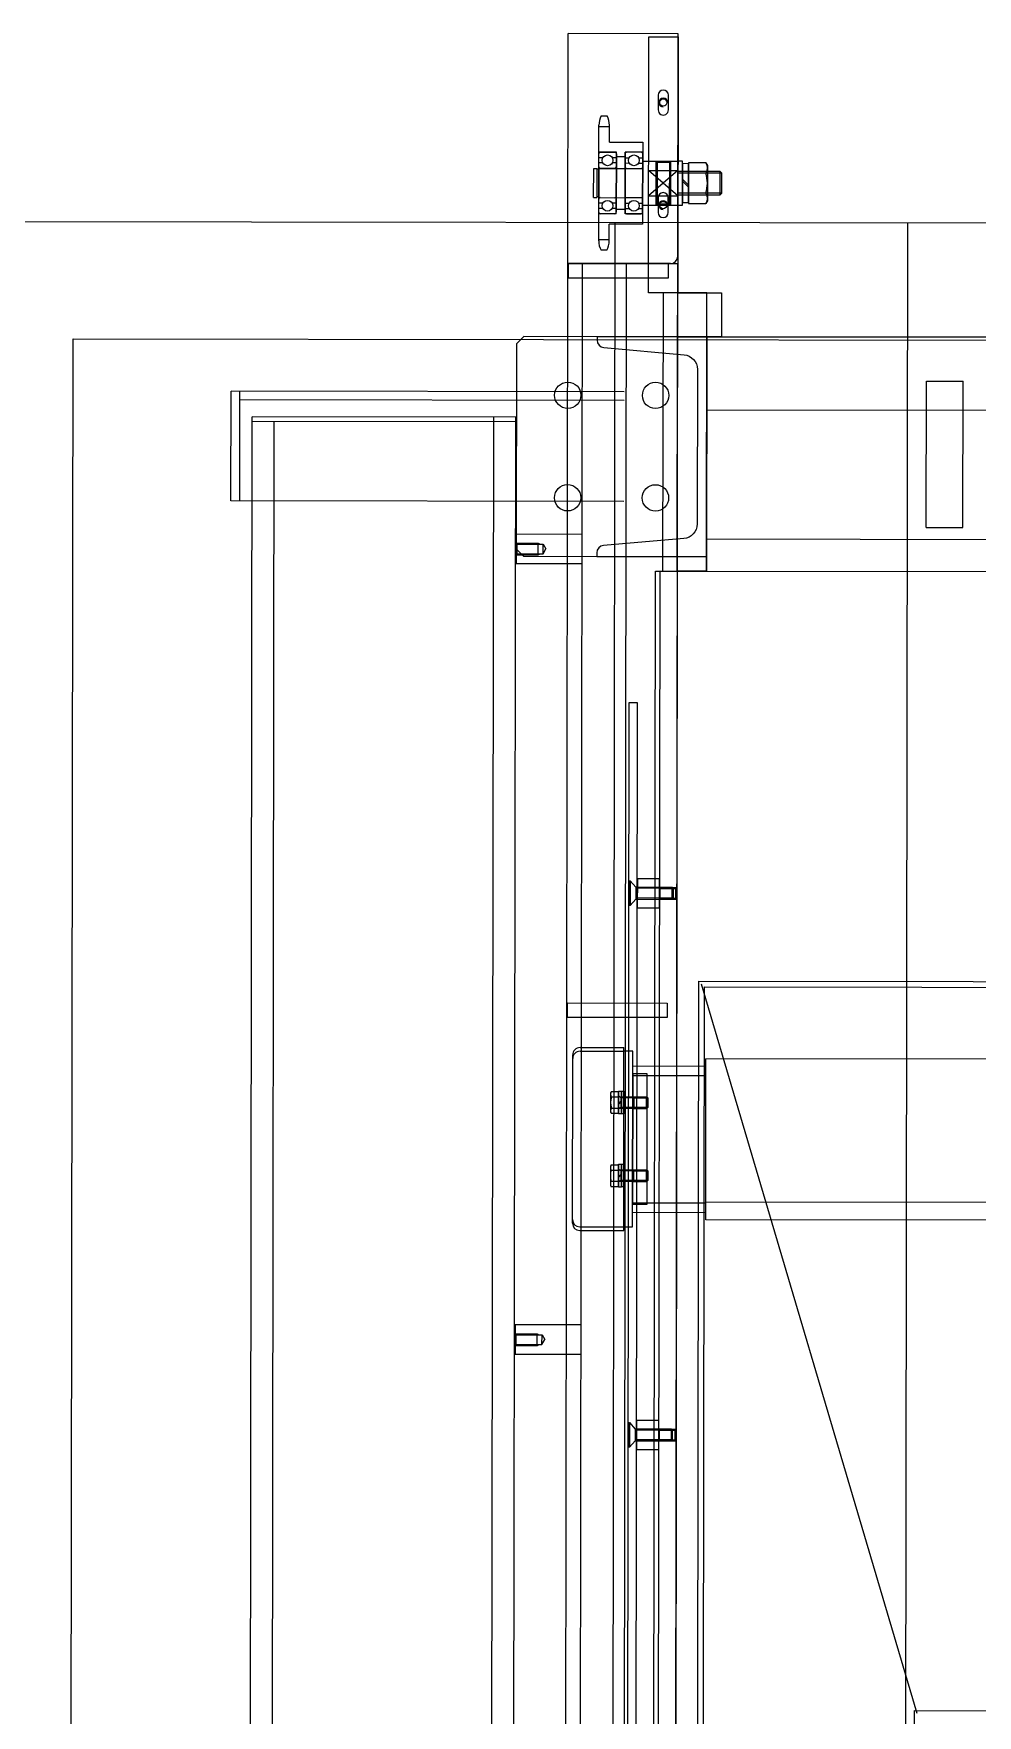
# Model space of a CAD drawing. Header units: inches. Extents: x 12 to 407, y 13 to 268.
# Drawn here: x 71.532 to 72.177, y 228.383 to 229.532 of the extents above; entities that cross this region are included whole.
import ezdxf

# ---------------------------------------------------------------- set-up
doc = ezdxf.new("R2010")
doc.units = ezdxf.units.IN
doc.header["$MEASUREMENT"] = 0
doc.layers.add('SITE_20200109$0$22', color=40, linetype='Continuous')

# ---------------------------------------------------------------- blocks, each defined once
blk = doc.blocks.new('SITE_20200109$0$A$C3D8971C')
at = {"color": 9, "linetype": 'Continuous', "ltscale": 0.2}
for p, q in [((1982.5, 104.5), (2057.5, 104.5)), ((1995, 98.5), (2045, 98.5))]:
    blk.add_line(p, q, dxfattribs=at)
at = {"color": 9, "linetype": 'Continuous'}
for p, q in [((1982.5, -164), (1982.5, 104.5)), ((2057.5, -164), (2057.5, 104.5)), ((1982.5, 98.5), (2057.5, 98.5)), ((2051.5, -164), (2051.5, 98.5)), ((2037, -75), (2040, -75)), ((1406, -90.5), (1406.7, -91.2)), ((1406, -90.5), (1406, -105.5)), ((1406.7, -91.2), (1413.3, -91.2)), ((1406.7, -91.2), (1406.7, -108.8)), ((1414, -90.5), (1413.3, -91.2)), ((1413.3, -91.2), (1413.3, -108.8)), ((1414, -90.5), (1414, -105.5)), ((1946, -90.5), (1946.7, -91.2)), ((1946, -90.5), (1946, -105.5)), ((1946.7, -91.2), (1953.3, -91.2)), ((1946.7, -91.2), (1946.7, -108.8)), ((1954, -90.5), (1953.3, -91.2)), ((1953.3, -91.2), (1953.3, -108.8)), ((1954, -90.5), (1954, -105.5)), ((1406, -105.5), (1414, -105.5)), ((1406, -105.5), (1406.7, -106.7)), ((1406.7, -108.8), (1413.3, -108.8)), ((1406.7, -108.8), (1410, -110.7)), ((1413.3, -108.8), (1410, -110.7)), ((1414, -105.5), (1413.3, -106.7)), ((1946, -105.5), (1954, -105.5)), ((1946, -105.5), (1946.7, -106.7)), ((1946.7, -108.8), (1953.3, -108.8)), ((1946.7, -108.8), (1950, -110.7)), ((1953.3, -108.8), (1950, -110.7)), ((1954, -105.5), (1953.3, -106.7)), ((-335, -125.5), (2145, -125.5)), ((1630, -194), (1630, -126)), ((1630, -126), (1640, -126)), ((1640, -126), (1640, -194)), ((2135, -194), (2135, -126)), ((2135, -126), (2145, -126)), ((2145, -125.5), (2145, -200.5)), ((2145, -195.5), (2145, -125.5)), ((2145, -125.5), (2302, -125.5)), ((2145, -126), (2145, -194)), ((2302, -200.5), (2302, -125.5)), ((-335, -135.5), (2145, -135.5)), ((1484.5, -134.5), (1484.5, -164.5)), ((1487, -134.5), (1487, -164.5)), ((1489.5, -129.5), (1604.5, -129.5)), ((1607, -134.5), (1607, -164.5)), ((1609.5, -134.5), (1609.5, -164.5)), ((2154.1, -152.1), (2154.1, -148.1)), ((2160.5, -146.5), (2239.5, -146.5)), ((2161.4, -146.5), (2161.4, -153.7)), ((2179, -158.5), (2179, -146.5)), ((2179, -157.5), (2179, -147.5)), ((2179, -157.5), (2179, -147.5)), ((2180, -146.5), (2220, -146.5)), ((2180, -146.5), (2220, -146.5)), ((2182.7, -149.3), (2182.7, -146.5)), ((2182.7, -149.3), (2182.7, -146.5)), ((2186.3, -149.3), (2186.3, -146.5)), ((2186.3, -149.3), (2186.3, -146.5)), ((2190, -147.5), (2190, -157.5)), ((2190, -147.5), (2190, -157.5)), ((2210, -157.5), (2210, -147.5)), ((2210, -157.5), (2210, -147.5)), ((2213.7, -149.3), (2213.7, -146.5)), ((2213.7, -149.3), (2213.7, -146.5)), ((2217.3, -149.3), (2217.3, -146.5)), ((2217.3, -149.3), (2217.3, -146.5)), ((2221, -158.5), (2221, -146.5)), ((2221, -147.5), (2221, -157.5)), ((2221, -147.5), (2221, -157.5)), ((2238.6, -146.5), (2238.6, -153.7)), ((2245.9, -148.1), (2245.9, -152.1)), ((1515.5, -155.4), (1514.5, -156)), ((1514.5, -160.9), (1514.5, -156)), ((1528.5, -155.4), (1515.5, -155.4)), ((1518.2, -156), (1518.2, -160.9)), ((1525.8, -156), (1525.8, -160.9)), ((1529.5, -156), (1528.5, -155.4)), ((1529.5, -156), (1529.5, -160.9)), ((1565.5, -155.4), (1564.5, -156)), ((1564.5, -160.9), (1564.5, -156)), ((1578.5, -155.4), (1565.5, -155.4)), ((1568.2, -156), (1568.2, -160.9)), ((1575.8, -156), (1575.8, -160.9)), ((1579.5, -156), (1578.5, -155.4)), ((1579.5, -156), (1579.5, -160.9)), ((2160.5, -153.7), (2172, -153.7)), ((2179, -158.5), (2221, -158.5)), ((2220, -158.5), (2180, -158.5)), ((2220, -158.5), (2180, -158.5)), ((2182, -164.5), (2182, -158.5)), ((2182.7, -158.5), (2182.7, -155.7)), ((2182.7, -158.5), (2182.7, -155.7)), ((2186.3, -158.5), (2186.3, -155.7)), ((2186.3, -158.5), (2186.3, -155.7)), ((2213.7, -158.5), (2213.7, -155.7)), ((2213.7, -158.5), (2213.7, -155.7)), ((2217.3, -158.5), (2217.3, -155.7)), ((2217.3, -158.5), (2217.3, -155.7)), ((2218, -164.5), (2218, -158.5)), ((2228, -153.7), (2239.5, -153.7)), ((-335, -165.5), (2145, -165.5)), ((1845, -167.5), (-225, -167.5)), ((1336.5, -168.6), (1336.5, -168.1)), ((1336.5, -168.1), (1353.5, -168.1)), ((1341, -172.5), (1336.5, -168.6)), ((1353.5, -168.6), (1336.5, -168.6)), ((1353.5, -168.6), (1349, -172.5)), ((1353.5, -168.1), (1353.5, -168.6)), ((1484.5, -164.5), (1609.5, -164.5)), ((1487, -164.5), (1607, -164.5)), ((1487, -164.5), (1487, -170.5)), ((1487, -170.5), (1607, -170.5)), ((1497, -170.5), (1597, -170.5)), ((1497, -170.5), (1497, -220.5)), ((1591.5, -170.5), (1502.5, -170.5)), ((1502.5, -170.5), (1502.5, -180.5)), ((1503.5, -170.5), (1503.5, -220.5)), ((1514.2, -162.9), (1514.2, -160.9)), ((1514.2, -160.9), (1529.8, -160.9)), ((1529.8, -162.9), (1514.2, -162.9)), ((1514.3, -164.5), (1514.3, -162.9)), ((1514.3, -162.9), (1529.8, -162.9)), ((1529.8, -164.5), (1514.3, -164.5)), ((1529.5, -160.9), (1514.5, -160.9)), ((1518, -180.2), (1518, -160.9)), ((1518.7, -162.5), (1518, -161.3)), ((1526, -162.5), (1518, -162.5)), ((1518, -170.5), (1518.7, -171.2)), ((1518, -170.5), (1518, -180.5)), ((1518.7, -180.9), (1518.7, -162.5)), ((1525.3, -171.2), (1518.7, -171.2)), ((1518.7, -171.2), (1518.7, -179.8)), ((1522.7, -162.9), (1520.7, -160.9)), ((1523.3, -162.9), (1521.3, -160.9)), ((1525.3, -162.5), (1526, -161.3)), ((1525.3, -180.9), (1525.3, -162.5)), ((1526, -170.5), (1525.3, -171.2)), ((1525.3, -171.2), (1525.3, -179.8)), ((1526, -160.9), (1526, -180.2)), ((1526, -170.5), (1526, -180.5)), ((1529.8, -160.9), (1529.8, -162.9)), ((1529.8, -162.9), (1529.8, -164.5)), ((1564.2, -162.9), (1564.2, -160.9)), ((1564.2, -160.9), (1579.8, -160.9)), ((1579.8, -162.9), (1564.2, -162.9)), ((1564.3, -164.5), (1564.3, -162.9)), ((1564.3, -162.9), (1579.8, -162.9)), ((1579.8, -164.5), (1564.3, -164.5)), ((1579.5, -160.9), (1564.5, -160.9)), ((1568, -180.2), (1568, -160.9)), ((1568.7, -162.5), (1568, -161.3)), ((1576, -162.5), (1568, -162.5)), ((1568, -170.5), (1568.7, -171.2)), ((1568, -170.5), (1568, -180.5)), ((1568.7, -180.9), (1568.7, -162.5)), ((1575.3, -171.2), (1568.7, -171.2)), ((1568.7, -171.2), (1568.7, -179.8)), ((1572.7, -162.9), (1570.7, -160.9)), ((1573.3, -162.9), (1571.3, -160.9)), ((1575.3, -162.5), (1576, -161.3)), ((1575.3, -180.9), (1575.3, -162.5)), ((1576, -170.5), (1575.3, -171.2)), ((1575.3, -171.2), (1575.3, -179.8)), ((1576, -160.9), (1576, -180.2)), ((1576, -170.5), (1576, -180.5)), ((1579.8, -160.9), (1579.8, -162.9)), ((1579.8, -162.9), (1579.8, -164.5)), ((1590.5, -170.5), (1590.5, -220.5)), ((1591.5, -180.5), (1591.5, -170.5)), ((1597, -170.5), (1597, -220.5)), ((1607, -170.5), (1607, -164.5)), ((1706.5, -168.6), (1706.5, -168.1)), ((1706.5, -168.1), (1723.5, -168.1)), ((1711, -172.5), (1706.5, -168.6)), ((1723.5, -168.6), (1706.5, -168.6)), ((1723.5, -168.6), (1719, -172.5)), ((1723.5, -168.1), (1723.5, -168.6)), ((1845, -173.5), (1845, -167.5)), ((2179, -176.5), (2179, -164.5)), ((2179, -164.5), (2221, -164.5)), ((2179, -165.5), (2179, -175.5)), ((2179, -165.5), (2179, -175.5)), ((2220, -164.5), (2180, -164.5)), ((2220, -164.5), (2180, -164.5)), ((2182.7, -164.5), (2182.7, -167.3)), ((2182.7, -164.5), (2182.7, -167.3)), ((2186.3, -164.5), (2186.3, -167.3)), ((2186.3, -164.5), (2186.3, -167.3)), ((2190, -175.5), (2190, -165.5)), ((2190, -175.5), (2190, -165.5)), ((2210, -165.5), (2210, -175.5)), ((2210, -165.5), (2210, -175.5)), ((2213.7, -164.5), (2213.7, -167.3)), ((2213.7, -164.5), (2213.7, -167.3)), ((2217.3, -164.5), (2217.3, -167.3)), ((2217.3, -164.5), (2217.3, -167.3)), ((2221, -176.5), (2221, -164.5)), ((2221, -175.5), (2221, -165.5)), ((2221, -175.5), (2221, -165.5)), ((-225, -173.5), (1845, -173.5)), ((1355, -173.5), (1335, -173.5)), ((1335, -173.5), (1335, -188.5)), ((1335, -174), (1335, -188)), ((1349, -172.5), (1341, -172.5)), ((1341, -172.5), (1341, -197.4)), ((1341.7, -173.7), (1341, -172.5)), ((1341, -173.7), (1349, -173.7)), ((1341.7, -198.1), (1341.7, -173.7)), ((1348.3, -173.7), (1349, -172.5)), ((1348.3, -198.1), (1348.3, -173.7)), ((1349, -197.4), (1349, -172.5)), ((1355, -173.5), (1355, -188.5)), ((1355, -174), (1355, -188)), ((1502.5, -180.5), (1591.5, -180.5)), ((1518.7, -179.8), (1518, -180.5)), ((1526, -180.2), (1518, -180.2)), ((1518.7, -180.9), (1518, -180.2)), ((1525.3, -179.8), (1518.7, -179.8)), ((1525.3, -180.9), (1518.7, -180.9)), ((1525.3, -179.8), (1526, -180.5)), ((1526, -180.2), (1525.3, -180.9)), ((1568.7, -179.8), (1568, -180.5)), ((1576, -180.2), (1568, -180.2)), ((1568.7, -180.9), (1568, -180.2)), ((1575.3, -179.8), (1568.7, -179.8)), ((1575.3, -180.9), (1568.7, -180.9)), ((1575.3, -179.8), (1576, -180.5)), ((1576, -180.2), (1575.3, -180.9)), ((1725, -173.5), (1705, -173.5)), ((1705, -173.5), (1705, -188.5)), ((1705, -174), (1705, -188)), ((1719, -172.5), (1711, -172.5)), ((1711, -172.5), (1711, -197.4)), ((1711.7, -173.7), (1711, -172.5)), ((1711, -173.7), (1719, -173.7)), ((1711.7, -198.1), (1711.7, -173.7)), ((1718.3, -173.7), (1719, -172.5)), ((1718.3, -198.1), (1718.3, -173.7)), ((1719, -197.4), (1719, -172.5)), ((1725, -173.5), (1725, -188.5)), ((1725, -174), (1725, -188)), ((2180, -176.5), (2220, -176.5)), ((2180, -176.5), (2220, -176.5)), ((2182.7, -173.7), (2182.7, -176.5)), ((2182.7, -173.7), (2182.7, -176.5)), ((2186.3, -173.7), (2186.3, -176.5)), ((2186.3, -173.7), (2186.3, -176.5)), ((2191.3, -180.5), (2191.3, -200.5)), ((2191.3, -200.5), (2208.7, -180.5)), ((2208.7, -200.5), (2191.3, -180.5)), ((2208.7, -180.5), (2208.7, -200.5)), ((2213.7, -173.7), (2213.7, -176.5)), ((2213.7, -173.7), (2213.7, -176.5)), ((2217.3, -173.7), (2217.3, -176.5)), ((2217.3, -173.7), (2217.3, -176.5)), ((1935, -188.5), (-305, -188.5)), ((-145, -185.5), (1935, -185.5)), ((1355, -188.5), (1335, -188.5)), ((1341, -188.5), (1341.7, -189.2)), ((1341, -188.5), (1341, -200.5)), ((1341.7, -189.2), (1348.3, -189.2)), ((1341.7, -189.2), (1341.7, -199.8)), ((1349, -188.5), (1348.3, -189.2)), ((1348.3, -189.2), (1348.3, -199.8)), ((1349, -188.5), (1349, -200.5)), ((1640, -194), (1630, -194)), ((1725, -188.5), (1705, -188.5)), ((1711, -188.5), (1711.7, -189.2)), ((1711, -188.5), (1711, -200.5)), ((1711.7, -189.2), (1718.3, -189.2)), ((1711.7, -189.2), (1711.7, -199.8)), ((1719, -188.5), (1718.3, -189.2)), ((1718.3, -189.2), (1718.3, -199.8)), ((1719, -188.5), (1719, -200.5)), ((1935, -185.5), (1935, -200.5)), ((1935, -188.5), (1935, -200.5)), ((2145, -194), (2135, -194)), ((2185.8, -186.3), (2185, -185.5)), ((2215, -185.5), (2185, -185.5)), ((2185.8, -194.7), (2185, -195.5)), ((2185.8, -186.3), (2185.8, -194.7)), ((2214.2, -186.3), (2185.8, -186.3)), ((2214.2, -194.7), (2185.8, -194.7)), ((2215, -185.5), (2214.2, -186.3)), ((2214.2, -186.3), (2214.2, -194.7)), ((2215, -195.5), (2214.2, -194.7)), ((-335, -200.5), (2145, -200.5)), ((1935, -200.5), (-305, -200.5)), ((1341, -197.4), (1349, -197.4)), ((1341, -197.4), (1341.7, -198.1)), ((1341.7, -199.8), (1341, -200.5)), ((1341.7, -198.1), (1348.3, -198.1)), ((1341.7, -199.8), (1348.3, -199.8)), ((1348.3, -198.1), (1349, -197.4)), ((1348.3, -199.8), (1349, -200.5)), ((1711, -197.4), (1719, -197.4)), ((1711, -197.4), (1711.7, -198.1)), ((1711.7, -199.8), (1711, -200.5)), ((1711.7, -198.1), (1718.3, -198.1)), ((1711.7, -199.8), (1718.3, -199.8)), ((1718.3, -198.1), (1719, -197.4)), ((1718.3, -199.8), (1719, -200.5)), ((2150, -200.5), (2302, -200.5)), ((2215, -195.5), (2185, -195.5)), ((2215, -200.5), (2185, -200.5)), ((2185, -200.5), (2185, -203.7)), ((2185, -203.7), (2215, -203.7)), ((2213.3, -203.7), (2186.7, -203.7)), ((2186.7, -203.7), (2186.7, -207.7)), ((2192, -200.5), (2192, -229.4)), ((2193.1, -230.5), (2193.1, -200.5)), ((2197.3, -207.7), (2201.3, -203.7)), ((2198.7, -207.7), (2202.7, -203.7)), ((2206.9, -230.5), (2206.9, -200.5)), ((2208, -229.4), (2208, -200.5)), ((2213.3, -207.7), (2213.3, -203.7)), ((2215, -203.7), (2215, -200.5)), ((1155, -365.5), (1653, -217.5)), ((2213.9, -207.7), (2186.1, -207.7)), ((2186.1, -207.7), (2186.1, -219.6)), ((2186.7, -207.7), (2213.3, -207.7)), ((2193.1, -219.6), (2193.1, -207.7)), ((2206.9, -219.6), (2206.9, -207.7)), ((2213.9, -219.6), (2213.9, -207.7)), ((1492, -960.5), (1492, -220.5)), ((1492, -220.5), (1602, -220.5)), ((1504, -960.5), (1504, -220.5)), ((1602, -960.5), (1602, -220.5)), ((1935, -220.5), (1935, -960.5)), ((2095, -220.5), (1935, -220.5)), ((1957, -220.5), (1957, -960.5)), ((2045, -960.5), (2045, -220.5)), ((2045, -220.5), (2095, -220.5)), ((2095, -960.5), (2095, -220.5)), ((2095, -220.5), (2095, -960.5)), ((2188, -220.7), (2186.1, -219.6)), ((2212, -220.7), (2188, -220.7)), ((2192, -229.4), (2208, -229.4)), ((2192, -229.4), (2193.1, -230.5)), ((2206.9, -230.5), (2208, -229.4)), ((2213.9, -219.6), (2212, -220.7)), ((2193.1, -230.5), (2206.9, -230.5)), ((1965, -370.5), (1965, -395.5)), ((1965, -370.5), (2065, -370.5)), ((2065, -370.5), (2065, -395.5)), ((1965, -395.5), (2065, -395.5))]:
    blk.add_line(p, q, dxfattribs=at)
at = {"color": 9, "linetype": 'ByBlock'}
for p, q in [((-250, 90), (2040, 90)), ((2037, 90), (2037, -90)), ((2040, -90), (2040, 90)), ((-247, 75), (2037, 75)), ((-247, -75), (2037, -75)), ((-250, -90), (2040, -90)), ((1945, -95.5), (1950, -90.5)), ((2090, -90.5), (1950, -90.5)), ((2090, -90.5), (2095, -95.5)), ((1945, -95.5), (1945, -220.5)), ((2095, -220.5), (2095, -95.5)), ((1945, -220.5), (2095, -220.5))]:
    blk.add_line(p, q, dxfattribs=at)
at = {"color": 9, "linetype": 'Continuous', "ltscale": 3}
for p, q in [((2190, -143), (2190, -145.2)), ((2190, -143), (2210, -143)), ((2210, -145.2), (2190, -145.2)), ((2190, -146.5), (2190, -176.5)), ((2210, -146.5), (2190, -146.5)), ((2190.5, -146.5), (2190.5, -145.2)), ((2209.5, -146.5), (2209.5, -145.2)), ((2210, -143), (2210, -145.2)), ((2210, -146.5), (2210, -176.5)), ((2185, -176.5), (2185, -200.5)), ((2185, -176.5), (2215, -176.5)), ((2191.3, -180.5), (2208.7, -180.5)), ((2215, -176.5), (2215, -200.5)), ((2185, -200.5), (2215, -200.5))]:
    blk.add_line(p, q, dxfattribs=at)
at = {"color": 9, "linetype": 'Continuous', "ltscale": 0.5}
for p, q in [((2172, -176.5), (2172, -153.7)), ((2228, -153.7), (2228, -176.5)), ((2228, -176.5), (2172, -176.5))]:
    blk.add_line(p, q, dxfattribs=at)
at = {"color": 9, "linetype": 'Continuous'}
for points in [[(1420, -135.5), (1420, -90.5), (1400, -90.5), (1400, -135.5)], [(1960, -135.5), (1960, -90.5), (1940, -90.5), (1940, -135.5)], [(2300, -200.5), (2125, -200.5), (2125, -180.5), (2300, -180.5)], [(1935, -220.5), (2125, -220.5), (2125, -190.5), (1935, -190.5)], [(1935, -220.5), (1935, -200.5), (2095, -200.5), (2095, -220.5)], [(2125, -230.5), (2095, -230.5), (2095, -200.5), (2125, -200.5)], [(-145, -215.5), (1655, -215.5), (1655, -965.5), (-145, -965.5)], [(-141, -219.5), (1651, -219.5), (1651, -961.5), (-141, -961.5)], [(353, -363.5), (1157, -363.5), (1157, -817.5), (353, -817.5)]]:
    blk.add_lwpolyline(points, close=True, dxfattribs=at)
blk.add_lwpolyline([(1957.2, -204.9), (1952.4, -150.1, 0.388875), (1947.4, -145.5), (1945, -145.5), (1945, -220.5), (2095, -220.5), (2095, -145.5), (2092.6, -145.5, 0.388875), (2087.6, -150.1), (2082.8, -204.9, -0.388875), (2072.8, -214), (1967.2, -214, -0.388875)], format="xyb", close=True, dxfattribs=at)
for points in [[(2180, -194), (2190, -194, 1), (2190, -187), (2180, -187, 1), (2180, -194, 1)], [(2250, -194), (2260, -194, 1), (2260, -187), (2250, -187, 1), (2250, -194, 1)]]:
    blk.add_lwpolyline(points, format="xyb", dxfattribs=at)
for centre, radius in [((1985, -125.5), 9), ((2055, -125.5), 9), ((2184.5, -152.5), 3.67), ((2184.5, -152.5), 3.67), ((2215.5, -152.5), 3.67), ((2215.5, -152.5), 3.67), ((2184.5, -170.5), 3.67), ((2184.5, -170.5), 3.67), ((2215.5, -170.5), 3.67), ((2215.5, -170.5), 3.67), ((1985, -185.5), 9), ((2055, -185.5), 9), ((2185, -190.5), 2.46), ((2255, -190.5), 2.46)]:
    blk.add_circle(centre, radius, dxfattribs=at)
for centre, radius, start, end in [((1489.5, -134.5), 5, 90, 180), ((1492, -134.5), 5, 90, 180), ((1602, -134.5), 5, 0, 90), ((1604.5, -134.5), 5, 0, 90), ((2160.5, -160), 13.5, 90, 118.2991), ((2180, -147.5), 1, 90, 180), ((2180, -147.5), 1, 90, 180), ((2189, -147.5), 1, 0, 90), ((2189, -147.5), 1, 0, 90), ((2211, -147.5), 1, 90, 180), ((2211, -147.5), 1, 90, 180), ((2220, -147.5), 1, 0, 90), ((2220, -147.5), 1, 0, 90), ((2239.5, -160), 13.5, 61.7009, 90), ((1516.4, -158.7), 3.32, 55.591, 124.409), ((1522, -168.4), 13, 73.2199, 106.7801), ((1527.6, -158.7), 3.32, 55.591, 124.409), ((1566.4, -158.7), 3.32, 55.591, 124.409), ((1572, -168.4), 13, 73.2199, 106.7801), ((1577.6, -158.7), 3.32, 55.591, 124.409), ((2160.5, -140.2), 13.5, 241.7009, 270), ((2180, -157.5), 1, 180, 270), ((2180, -157.5), 1, 180, 270), ((2189, -157.5), 1, 270, 0), ((2189, -157.5), 1, 270, 0), ((2211, -157.5), 1, 180, 270), ((2211, -157.5), 1, 180, 270), ((2220, -157.5), 1, 270, 0), ((2220, -157.5), 1, 270, 0), ((2239.5, -140.2), 13.5, 270, 298.2991), ((2180, -165.5), 1, 90, 180), ((2180, -165.5), 1, 90, 180), ((2189, -165.5), 1, 0, 90), ((2189, -165.5), 1, 0, 90), ((2211, -165.5), 1, 90, 180), ((2211, -165.5), 1, 90, 180), ((2220, -165.5), 1, 0, 90), ((2220, -165.5), 1, 0, 90), ((2180, -175.5), 1, 180, 270), ((2180, -175.5), 1, 180, 270), ((2189, -175.5), 1, 270, 0), ((2189, -175.5), 1, 270, 0), ((2211, -175.5), 1, 180, 270), ((2211, -175.5), 1, 180, 270), ((2220, -175.5), 1, 270, 0), ((2220, -175.5), 1, 270, 0), ((2185, -190.5), 3, 270, 180), ((2255, -190.5), 3, 270, 180), ((2150, -195.5), 5, 180, 270), ((2189.6, -214.6), 6.13, 235.591, 304.409), ((2200.2, -196.7), 24, 252.8014, 269.5998), ((2199.8, -196.7), 24, 270.4002, 287.1986), ((2210.4, -214.6), 6.13, 235.591, 304.409)]:
    blk.add_arc(centre, radius, start, end, dxfattribs=at)
blk = doc.blocks.new('AUDIT_I_200528142514-0')
at = {"layer": 'SITE_20200109$0$22', "color": 8, "rotation": 89.92133469272197}
blk.add_blockref('SITE_20200109$0$A$C3D8971C', (248392.6, 243549.6), dxfattribs=at)

msp = doc.modelspace()

# ---------------------------------------------------------------- linework, layer by layer
at = {"color": 8}
for p, q in [((71.4795, 229.4037, -109.4067), (73.0795, 229.4015, -109.4067)), ((71.9295, 229.4031, -109.409), (71.9257, 226.6031, -109.409)), ((72.1295, 229.4028, -109.409), (72.1257, 226.6028, -109.409)), ((71.5558, 226.6836, -109.4067), (71.5594, 229.3236, -109.4067)), ((71.5594, 229.3236, -109.4067), (72.9994, 229.3216, -109.4067))]:
    msp.add_line(p, q, dxfattribs=at)

# ---------------------------------------------------------------- block references
at = {"linetype": 'Continuous', "xscale": 0.001000002026557922, "yscale": 0.001000002026557922, "zscale": 0.001000002026557922}
msp.add_blockref('AUDIT_I_200528142514-0', (-176.6241, -16.3199, -109.4067), dxfattribs=at)

doc.saveas('drawing.dxf')
